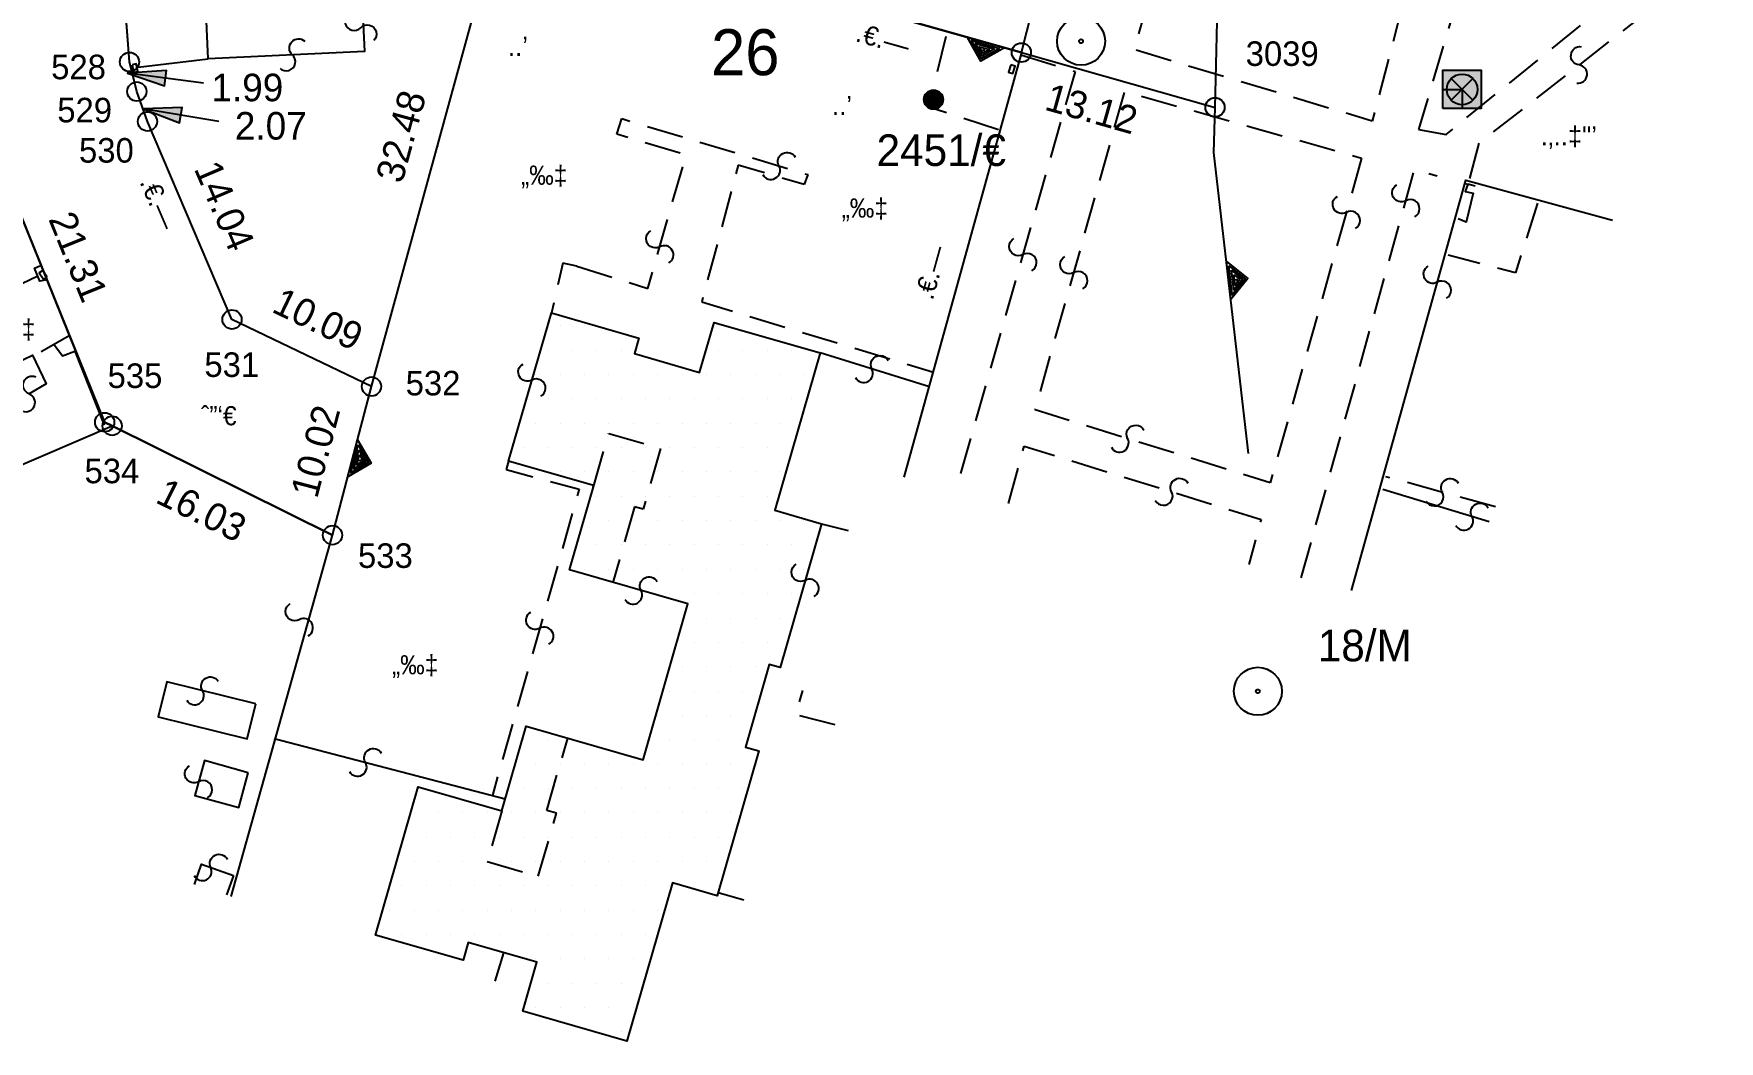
# Model space of a CAD drawing. Extents: x 160399 to 161261, y 619798 to 620526.
# Drawn here: x 160870.9 to 160980.8, y 619988 to 620053.7 of the extents above; entities that cross this region are included whole.
import ezdxf
from ezdxf.enums import TextEntityAlignment as Align

# ---------------------------------------------------------------- set-up
doc = ezdxf.new("R2010")
doc.units = 0
doc.header["$LTSCALE"] = 0.3749999999999999
doc.header["$MEASUREMENT"] = 0
doc.linetypes.add('HIDDEN', pattern=[9.524999999999999, 6.35, -3.175])
doc.layers.get('0').update_dxf_attribs({"linetype": 'CONTINUOUS'})
for name, color, linetype in [('FNCP002', 251, 'CONTINUOUS'), ('FNCS012', 3, 'CONTINUOUS'), ('PCLP001', 7, 'CONTINUOUS'), ('PCLP004', 7, 'CONTINUOUS'), ('PCLP007', 7, 'CONTINUOUS'), ('PCLS001', 2, 'CONTINUOUS'), ('PCLS002', 2, 'CONTINUOUS'), ('PCLS007', 4, 'CONTINUOUS'), ('PH-BLDH001', 3, 'CONTINUOUS'), ('PH-BLDP001', 3, 'CONTINUOUS'), ('PH-BLDP008', 3, 'CONTINUOUS'), ('PH-BLDP030', 3, 'HIDDEN'), ('PH-ELCS001', 3, 'CONTINUOUS'), ('PH-FNCP000', 3, 'CONTINUOUS'), ('PH-LGTS008', 3, 'CONTINUOUS'), ('PH-PHNS006', 3, 'CONTINUOUS'), ('PH-RODP021', 3, 'HIDDEN'), ('PH-RODP023', 3, 'HIDDEN'), ('PH-RODP026', 3, 'HIDDEN'), ('PH-RODT100', 3, 'HIDDEN'), ('SRVS002', 6, 'CONTINUOUS'), ('SRVS007', 2, 'CONTINUOUS'), ('UD_PCLS008', 11, 'CONTINUOUS')]:
    doc.layers.add(name, color=color, linetype=linetype)
doc.styles.add('HEBTXT', font='hebtxt')

# ---------------------------------------------------------------- blocks, each defined once
blk = doc.blocks.new('*X32')
at = {"color": 0}
for p, q in [((160906.61875, 620034.6375), (160906.61875, 620034.6375)), ((160908.20625, 620034.6375), (160908.20625, 620034.6375)), ((160905.825, 620033.0499999999), (160905.825, 620033.0499999999)), ((160907.4125, 620033.0499999999), (160907.4125, 620033.0499999999)), ((160909, 620033.0499999999), (160909, 620033.0499999999)), ((160910.5875, 620033.0499999999), (160910.5875, 620033.0499999999)), ((160916.9375, 620033.0499999999), (160916.9375, 620033.0499999999)), ((160918.525, 620033.0499999999), (160918.525, 620033.0499999999)), ((160920.1125, 620033.0499999999), (160920.1125, 620033.0499999999)), ((160921.7, 620033.0499999999), (160921.7, 620033.0499999999)), ((160905.03125, 620031.4625), (160905.03125, 620031.4625)), ((160906.61875, 620031.4625), (160906.61875, 620031.4625)), ((160908.20625, 620031.4625), (160908.20625, 620031.4625)), ((160909.79375, 620031.4625), (160909.79375, 620031.4625)), ((160911.38125, 620031.4625), (160911.38125, 620031.4625)), ((160912.96875, 620031.4625), (160912.96875, 620031.4625)), ((160914.55625, 620031.4625), (160914.55625, 620031.4625)), ((160916.14375, 620031.4625), (160916.14375, 620031.4625)), ((160917.73125, 620031.4625), (160917.73125, 620031.4625)), ((160919.31875, 620031.4625), (160919.31875, 620031.4625)), ((160920.90625, 620031.4625), (160920.90625, 620031.4625)), ((160922.49375, 620031.4625), (160922.49375, 620031.4625)), ((160905.825, 620029.875), (160905.825, 620029.875)), ((160907.4125, 620029.875), (160907.4125, 620029.875)), ((160909, 620029.875), (160909, 620029.875)), ((160910.5875, 620029.875), (160910.5875, 620029.875)), ((160912.175, 620029.875), (160912.175, 620029.875)), ((160913.7625, 620029.875), (160913.7625, 620029.875)), ((160915.35, 620029.875), (160915.35, 620029.875)), ((160916.9375, 620029.875), (160916.9375, 620029.875)), ((160918.525, 620029.875), (160918.525, 620029.875)), ((160920.1125, 620029.875), (160920.1125, 620029.875)), ((160921.7, 620029.875), (160921.7, 620029.875)), ((160905.03125, 620028.2875), (160905.03125, 620028.2875)), ((160906.61875, 620028.2875), (160906.61875, 620028.2875)), ((160908.20625, 620028.2875), (160908.20625, 620028.2875)), ((160909.79375, 620028.2875), (160909.79375, 620028.2875)), ((160911.38125, 620028.2875), (160911.38125, 620028.2875)), ((160912.96875, 620028.2875), (160912.96875, 620028.2875)), ((160914.55625, 620028.2875), (160914.55625, 620028.2875)), ((160916.14375, 620028.2875), (160916.14375, 620028.2875)), ((160917.73125, 620028.2875), (160917.73125, 620028.2875)), ((160919.3187499999, 620028.2875), (160919.3187499999, 620028.2875)), ((160920.9062499999, 620028.2875), (160920.9062499999, 620028.2875)), ((160904.2375, 620026.7), (160904.2375, 620026.7)), ((160905.825, 620026.7), (160905.825, 620026.7)), ((160907.4125, 620026.7), (160907.4125, 620026.7)), ((160909, 620026.7), (160909, 620026.7)), ((160910.5875, 620026.7), (160910.5875, 620026.7)), ((160912.175, 620026.7), (160912.175, 620026.7)), ((160913.7625, 620026.7), (160913.7625, 620026.7)), ((160915.3499999999, 620026.7), (160915.3499999999, 620026.7)), ((160916.9374999999, 620026.7), (160916.9374999999, 620026.7)), ((160918.5249999999, 620026.7), (160918.5249999999, 620026.7)), ((160920.1124999999, 620026.7), (160920.1124999999, 620026.7)), ((160921.6999999999, 620026.7), (160921.6999999999, 620026.7)), ((160906.61875, 620025.1124999999), (160906.61875, 620025.1124999999)), ((160908.20625, 620025.1124999999), (160908.20625, 620025.1124999999)), ((160909.79375, 620025.1124999999), (160909.79375, 620025.1124999999)), ((160911.3812499999, 620025.1124999999), (160911.3812499999, 620025.1124999999)), ((160912.9687499999, 620025.1124999999), (160912.9687499999, 620025.1124999999)), ((160914.5562499999, 620025.1124999999), (160914.5562499999, 620025.1124999999)), ((160916.1437499999, 620025.1124999999), (160916.1437499999, 620025.1124999999)), ((160917.7312499999, 620025.1124999999), (160917.7312499999, 620025.1124999999)), ((160919.3187499999, 620025.1124999999), (160919.3187499999, 620025.1124999999)), ((160920.9062499999, 620025.1124999999), (160920.9062499999, 620025.1124999999)), ((160909, 620023.525), (160909, 620023.525)), ((160910.5875, 620023.525), (160910.5875, 620023.525)), ((160912.175, 620023.525), (160912.175, 620023.525)), ((160913.7625, 620023.525), (160913.7625, 620023.525)), ((160915.35, 620023.525), (160915.35, 620023.525)), ((160916.9375, 620023.525), (160916.9375, 620023.525)), ((160918.525, 620023.525), (160918.525, 620023.525)), ((160920.1125, 620023.525), (160920.1125, 620023.525)), ((160908.20625, 620021.9375), (160908.20625, 620021.9375)), ((160909.79375, 620021.9375), (160909.79375, 620021.9375)), ((160911.38125, 620021.9375), (160911.38125, 620021.9375)), ((160912.96875, 620021.9375), (160912.96875, 620021.9375)), ((160914.55625, 620021.9375), (160914.55625, 620021.9375)), ((160916.14375, 620021.9375), (160916.14375, 620021.9375)), ((160917.73125, 620021.9375), (160917.73125, 620021.9375)), ((160919.31875, 620021.9375), (160919.31875, 620021.9375)), ((160920.90625, 620021.9375), (160920.90625, 620021.9375)), ((160922.49375, 620021.9375), (160922.49375, 620021.9375)), ((160909, 620020.35), (160909, 620020.35)), ((160910.5875, 620020.35), (160910.5875, 620020.35)), ((160912.175, 620020.35), (160912.175, 620020.35)), ((160913.7625, 620020.35), (160913.7625, 620020.35)), ((160915.35, 620020.35), (160915.35, 620020.35)), ((160916.9375, 620020.35), (160916.9375, 620020.35)), ((160918.525, 620020.35), (160918.525, 620020.35)), ((160920.1125, 620020.35), (160920.1125, 620020.35)), ((160921.7, 620020.35), (160921.7, 620020.35)), ((160908.20625, 620018.7625), (160908.20625, 620018.7625)), ((160909.79375, 620018.7625), (160909.79375, 620018.7625)), ((160911.38125, 620018.7625), (160911.38125, 620018.7625)), ((160912.96875, 620018.7625), (160912.96875, 620018.7625)), ((160914.55625, 620018.7625), (160914.55625, 620018.7625)), ((160916.14375, 620018.7625), (160916.14375, 620018.7625)), ((160917.73125, 620018.7625), (160917.73125, 620018.7625)), ((160919.3187499999, 620018.7625), (160919.3187499999, 620018.7625)), ((160920.9062499999, 620018.7625), (160920.9062499999, 620018.7625)), ((160922.4937499999, 620018.7625), (160922.4937499999, 620018.7625)), ((160913.7625, 620017.1749999999), (160913.7625, 620017.1749999999)), ((160915.35, 620017.1749999999), (160915.35, 620017.1749999999)), ((160916.9375, 620017.1749999999), (160916.9375, 620017.1749999999)), ((160918.525, 620017.1749999999), (160918.525, 620017.1749999999)), ((160920.1125, 620017.1749999999), (160920.1125, 620017.1749999999)), ((160921.7, 620017.1749999999), (160921.7, 620017.1749999999)), ((160916.14375, 620015.5875), (160916.14375, 620015.5875)), ((160917.73125, 620015.5875), (160917.73125, 620015.5875)), ((160919.31875, 620015.5875), (160919.31875, 620015.5875)), ((160920.90625, 620015.5875), (160920.90625, 620015.5875)), ((160915.35, 620014), (160915.35, 620014)), ((160916.9375, 620014), (160916.9375, 620014)), ((160918.525, 620014), (160918.525, 620014)), ((160920.1125, 620014), (160920.1125, 620014)), ((160914.55625, 620012.4125), (160914.55625, 620012.4125)), ((160916.14375, 620012.4125), (160916.14375, 620012.4125)), ((160917.73125, 620012.4125), (160917.73125, 620012.4125)), ((160919.31875, 620012.4125), (160919.31875, 620012.4125)), ((160920.90625, 620012.4125), (160920.90625, 620012.4125)), ((160913.7625, 620010.825), (160913.7625, 620010.825)), ((160915.35, 620010.825), (160915.35, 620010.825)), ((160916.9375, 620010.825), (160916.9375, 620010.825)), ((160918.525, 620010.825), (160918.525, 620010.825)), ((160912.96875, 620009.2374999999), (160912.96875, 620009.2374999999)), ((160914.55625, 620009.2374999999), (160914.55625, 620009.2374999999)), ((160916.14375, 620009.2374999999), (160916.14375, 620009.2374999999)), ((160917.73125, 620009.2374999999), (160917.73125, 620009.2374999999)), ((160904.2375, 620007.65), (160904.2375, 620007.65)), ((160905.825, 620007.65), (160905.825, 620007.65)), ((160907.4125, 620007.65), (160907.4125, 620007.65)), ((160913.7625, 620007.65), (160913.7625, 620007.65)), ((160915.35, 620007.65), (160915.35, 620007.65)), ((160916.9375, 620007.65), (160916.9375, 620007.65)), ((160918.525, 620007.65), (160918.525, 620007.65)), ((160905.03125, 620006.0625), (160905.03125, 620006.0625)), ((160906.61875, 620006.0625), (160906.61875, 620006.0625)), ((160908.20625, 620006.0625), (160908.20625, 620006.0625)), ((160909.79375, 620006.0625), (160909.79375, 620006.0625)), ((160911.38125, 620006.0625), (160911.38125, 620006.0625)), ((160912.96875, 620006.0625), (160912.96875, 620006.0625)), ((160914.55625, 620006.0625), (160914.55625, 620006.0625)), ((160916.14375, 620006.0625), (160916.14375, 620006.0625)), ((160917.73125, 620006.0625), (160917.73125, 620006.0625)), ((160904.2375, 620004.475), (160904.2375, 620004.475)), ((160905.825, 620004.475), (160905.825, 620004.475)), ((160907.4125, 620004.475), (160907.4125, 620004.475)), ((160909, 620004.475), (160909, 620004.475)), ((160910.5875, 620004.475), (160910.5875, 620004.475)), ((160912.175, 620004.475), (160912.175, 620004.475)), ((160913.7625, 620004.475), (160913.7625, 620004.475)), ((160915.3499999999, 620004.475), (160915.3499999999, 620004.475)), ((160916.9374999999, 620004.475), (160916.9374999999, 620004.475)), ((160918.5249999999, 620004.475), (160918.5249999999, 620004.475)), ((160897.09375, 620002.8875), (160897.09375, 620002.8875)), ((160898.68125, 620002.8875), (160898.68125, 620002.8875)), ((160900.26875, 620002.8875), (160900.26875, 620002.8875)), ((160901.85625, 620002.8875), (160901.85625, 620002.8875)), ((160903.4437499999, 620002.8875), (160903.4437499999, 620002.8875)), ((160905.0312499999, 620002.8875), (160905.0312499999, 620002.8875)), ((160906.6187499999, 620002.8875), (160906.6187499999, 620002.8875)), ((160908.2062499999, 620002.8875), (160908.2062499999, 620002.8875)), ((160909.7937499999, 620002.8875), (160909.7937499999, 620002.8875)), ((160911.3812499999, 620002.8875), (160911.3812499999, 620002.8875)), ((160912.9687499999, 620002.8875), (160912.9687499999, 620002.8875)), ((160914.5562499999, 620002.8875), (160914.5562499999, 620002.8875)), ((160916.1437499999, 620002.8875), (160916.1437499999, 620002.8875)), ((160917.7312499999, 620002.8875), (160917.7312499999, 620002.8875)), ((160897.8875, 620001.2999999999), (160897.8875, 620001.2999999999)), ((160899.475, 620001.2999999999), (160899.475, 620001.2999999999)), ((160901.0625, 620001.2999999999), (160901.0625, 620001.2999999999)), ((160902.65, 620001.2999999999), (160902.65, 620001.2999999999)), ((160904.2375, 620001.2999999999), (160904.2375, 620001.2999999999)), ((160905.825, 620001.2999999999), (160905.825, 620001.2999999999)), ((160907.4124999999, 620001.2999999999), (160907.4124999999, 620001.2999999999)), ((160908.9999999999, 620001.2999999999), (160908.9999999999, 620001.2999999999)), ((160910.5874999999, 620001.2999999999), (160910.5874999999, 620001.2999999999)), ((160912.1749999999, 620001.2999999999), (160912.1749999999, 620001.2999999999)), ((160913.7624999999, 620001.2999999999), (160913.7624999999, 620001.2999999999)), ((160915.3499999999, 620001.2999999999), (160915.3499999999, 620001.2999999999)), ((160916.9374999999, 620001.2999999999), (160916.9374999999, 620001.2999999999)), ((160897.09375, 619999.7125), (160897.09375, 619999.7125)), ((160898.68125, 619999.7125), (160898.68125, 619999.7125)), ((160900.26875, 619999.7125), (160900.26875, 619999.7125)), ((160901.85625, 619999.7125), (160901.85625, 619999.7125)), ((160903.44375, 619999.7125), (160903.44375, 619999.7125)), ((160905.03125, 619999.7125), (160905.03125, 619999.7125)), ((160906.61875, 619999.7125), (160906.61875, 619999.7125)), ((160908.20625, 619999.7125), (160908.20625, 619999.7125)), ((160909.79375, 619999.7125), (160909.79375, 619999.7125)), ((160911.38125, 619999.7125), (160911.38125, 619999.7125)), ((160912.96875, 619999.7125), (160912.96875, 619999.7125)), ((160914.55625, 619999.7125), (160914.55625, 619999.7125)), ((160916.14375, 619999.7125), (160916.14375, 619999.7125)), ((160896.3, 619998.125), (160896.3, 619998.125)), ((160897.8875, 619998.125), (160897.8875, 619998.125)), ((160899.475, 619998.125), (160899.475, 619998.125)), ((160901.0625, 619998.125), (160901.0625, 619998.125)), ((160902.65, 619998.125), (160902.65, 619998.125)), ((160904.2375, 619998.125), (160904.2375, 619998.125)), ((160905.825, 619998.125), (160905.825, 619998.125)), ((160907.4125, 619998.125), (160907.4125, 619998.125)), ((160909, 619998.125), (160909, 619998.125)), ((160910.5875, 619998.125), (160910.5875, 619998.125)), ((160912.175, 619998.125), (160912.175, 619998.125)), ((160913.7625, 619998.125), (160913.7625, 619998.125)), ((160915.35, 619998.125), (160915.35, 619998.125)), ((160916.9375, 619998.125), (160916.9375, 619998.125)), ((160895.50625, 619996.5375), (160895.50625, 619996.5375)), ((160897.09375, 619996.5375), (160897.09375, 619996.5375)), ((160898.68125, 619996.5375), (160898.68125, 619996.5375)), ((160900.26875, 619996.5375), (160900.26875, 619996.5375)), ((160901.85625, 619996.5375), (160901.85625, 619996.5375)), ((160903.44375, 619996.5375), (160903.44375, 619996.5375)), ((160905.03125, 619996.5375), (160905.03125, 619996.5375)), ((160906.61875, 619996.5375), (160906.61875, 619996.5375)), ((160908.20625, 619996.5375), (160908.20625, 619996.5375)), ((160909.79375, 619996.5375), (160909.79375, 619996.5375)), ((160911.3812499999, 619996.5375), (160911.3812499999, 619996.5375)), ((160912.9687499999, 619996.5375), (160912.9687499999, 619996.5375)), ((160894.7125, 619994.95), (160894.7125, 619994.95)), ((160896.3, 619994.95), (160896.3, 619994.95)), ((160897.8875, 619994.95), (160897.8875, 619994.95)), ((160899.475, 619994.95), (160899.475, 619994.95)), ((160901.0625, 619994.95), (160901.0625, 619994.95)), ((160902.65, 619994.95), (160902.65, 619994.95)), ((160904.2375, 619994.95), (160904.2375, 619994.95)), ((160905.825, 619994.95), (160905.825, 619994.95)), ((160907.4124999999, 619994.95), (160907.4124999999, 619994.95)), ((160908.9999999999, 619994.95), (160908.9999999999, 619994.95)), ((160910.5874999999, 619994.95), (160910.5874999999, 619994.95)), ((160912.1749999999, 619994.95), (160912.1749999999, 619994.95)), ((160900.26875, 619993.3624999999), (160900.26875, 619993.3624999999)), ((160905.03125, 619993.3624999999), (160905.03125, 619993.3624999999)), ((160906.61875, 619993.3624999999), (160906.61875, 619993.3624999999)), ((160908.20625, 619993.3624999999), (160908.20625, 619993.3624999999)), ((160909.79375, 619993.3624999999), (160909.79375, 619993.3624999999)), ((160911.3812499999, 619993.3624999999), (160911.3812499999, 619993.3624999999)), ((160905.825, 619991.775), (160905.825, 619991.775)), ((160907.4125, 619991.775), (160907.4125, 619991.775)), ((160909, 619991.775), (160909, 619991.775)), ((160910.5875, 619991.775), (160910.5875, 619991.775)), ((160905.03125, 619990.1875), (160905.03125, 619990.1875)), ((160906.61875, 619990.1875), (160906.61875, 619990.1875)), ((160908.20625, 619990.1875), (160908.20625, 619990.1875)), ((160909.79375, 619990.1875), (160909.79375, 619990.1875)), ((160911.38125, 619990.1875), (160911.38125, 619990.1875)), ((160909, 619988.6), (160909, 619988.6)), ((160910.5875, 619988.6), (160910.5875, 619988.6))]:
    blk.add_line(p, q, dxfattribs=at)
blk = doc.blocks.new('ELCS001')
for p, q in [((0.5656850000086706, -0.5656850000377744), (-0.5656850000086706, 0.5656850000377744)), ((-0.5656850000086706, -0.5656850000377744), (0.5656850000086706, 0.5656850000377744))]:
    blk.add_line(p, q)
for points in [[(-1, -1), (-1, 1), (1, 1), (1, -1)], [(-1, -1), (-1, 0), (0, 0), (0, -1)]]:
    blk.add_lwpolyline(points, close=True)
blk.add_circle((0, 0), 0.8)
blk.add_solid([(-1, -1), (1, -1), (-1, 1), (1, 1)])
at = {"style": 'HEBTXT', "flags": 8}
blk.add_attdef('DESC', text='', height=1.5, dxfattribs=at).set_placement((-1.473001449834555, 2.18139922444243), align=Align.CENTER)
at = {"style": 'HEBTXT'}
blk.add_attdef('POLE_NUM', (1.279904694791185, 1.919782298966311), '', height=1.5, dxfattribs=at)
at = {"style": 'HEBTXT', "flags": 1}
blk.add_attdef('NOTE', (1.5, -3.645046143908985), '', height=1.5, dxfattribs=at)
blk = doc.blocks.new('PHNS006')
at = {"layer": 'PH-PHNS006', "flags": 128}
blk.add_lwpolyline([(-0.5, -0.3125), (0.5, -0.3125), (0.5, 0.25), (-0.5, 0.25), (-0.5, -0.3125)], dxfattribs=at)
blk = doc.blocks.new('*X11')
at = {"color": 0}
for p, q in [((-0.5, 0), (0.5, 0)), ((-0.4989909192560522, 0.03175), (0.4989909192560522, 0.03175)), ((-0.4959513585020209, 0.0635), (0.4959513585020208, 0.0635)), ((-0.4908435977987285, 0.09525), (0.4908435977987285, 0.09525)), ((-0.4836021091765419, 0.127), (0.4836021091765419, 0.127)), ((-0.4741291358902129, 0.15875), (0.4741291358902129, 0.15875)), ((-0.4622875187586185, 0.1905), (0.4622875187586185, 0.1905)), ((-0.4478894255282212, 0.22225), (0.4478894255282212, 0.22225)), ((-0.4306785344082057, 0.254), (0.4306785344082057, 0.254)), ((-0.4103010327795922, 0.28575), (0.4103010327795922, 0.28575)), ((-0.3862560679135021, 0.3175), (0.3862560679135021, 0.3175)), ((-0.3578050272145432, 0.34925), (0.3578050272145432, 0.34925)), ((-0.3237885112229895, 0.381), (0.3237885112229895, 0.381)), ((-0.2822010586443644, 0.41275), (0.2822010586443644, 0.41275)), ((-0.2289535979188796, 0.4445), (0.2289535979188796, 0.4445)), ((-0.1522692927021072, 0.47625), (0.1522692927021072, 0.47625)), ((-0.4989909192560522, -0.03175), (0.4989909192560522, -0.03175)), ((-0.4959513585020209, -0.0635), (0.4959513585020208, -0.0635)), ((-0.4908435977987285, -0.09525), (0.4908435977987285, -0.09525)), ((-0.4836021091765419, -0.127), (0.4836021091765419, -0.127)), ((-0.4741291358902129, -0.15875), (0.4741291358902129, -0.15875)), ((-0.4622875187586185, -0.1905), (0.4622875187586185, -0.1905)), ((-0.4478894255282212, -0.22225), (0.4478894255282212, -0.22225)), ((-0.4306785344082057, -0.254), (0.4306785344082057, -0.254)), ((-0.4103010327795922, -0.28575), (0.4103010327795922, -0.28575)), ((-0.3862560679135021, -0.3175), (0.3862560679135021, -0.3175)), ((-0.3578050272145432, -0.34925), (0.3578050272145432, -0.34925)), ((-0.3237885112229895, -0.381), (0.3237885112229895, -0.381)), ((-0.2822010586443644, -0.41275), (0.2822010586443644, -0.41275)), ((-0.2289535979188796, -0.4445), (0.2289535979188796, -0.4445)), ((-0.1522692927021072, -0.47625), (0.1522692927021072, -0.47625))]:
    blk.add_line(p, q, dxfattribs=at)
blk = doc.blocks.new('LGTS008')
blk.add_circle((0, 0), 0.5)
blk.add_blockref('*X11', (0, 0))
at = {"style": 'HEBTXT', "flags": 8}
blk.add_attdef('DESC', text='', height=1.5, dxfattribs=at).set_placement((-3.815126273058195, -0.6481117895361033), align=Align.CENTER)
at = {"style": 'HEBTXT', "flags": 9}
blk.add_attdef('ID', (0, -2.842750834517413), '', height=1.5, dxfattribs=at)
blk = doc.blocks.new('FNCS012')
blk.add_circle((0, 0), 0.001)
blk = doc.blocks.new('PCLS010')
blk.add_lwpolyline([(0.7499960592755787, -0.002431269442663295), (5.749996059275579, -0.002431269442663295), (3.249996059275579, 0.4975687305573367), (3.249996059275579, -0.5024312694426633), (5.749996059275579, -0.002431269442663295)])
blk.add_solid([(3.249996059275579, -0.5024312694426633), (3.249996059275579, 0.4975687305573367), (5.749996059275579, -0.002431269442663295)])
blk = doc.blocks.new('SRVS002')
for radius in [1.25, 0.1]:
    blk.add_circle((0, 0), radius)
blk = doc.blocks.new('PCLS002')
blk.add_lwpolyline([(-0.8485281374238571, -0.8485281374238571, 1), (0, 0, -1), (0.8485281374238571, 0.8485281374238571, -1)], format="xyb")
blk = doc.blocks.new('PCLS008')
at = {"style": 'HEBTXT', "flags": 1}
blk.add_attdef('CAPTION', text='', height=1.5, dxfattribs=at).set_placement((-0.1651017121039331, -14.19119258294813), align=Align.CENTER)
blk = doc.blocks.new('SRVS007')
blk.add_circle((0, 0), 0.5)
at = {"style": 'HEBTXT'}
blk.add_attdef('NAME', text='', height=1.8, dxfattribs=at).set_placement((-0.01061771158461622, -2.996116567604858), align=Align.CENTER)
for tag, flags, p in [('KIND', 1, (1.110223024625157e-16, -6.042079831357224, -0.001)), ('HEIGHT', 1, (1.040834085586084e-16, -7.999999999999998, -0.001)), ('SOURCE-CODE', 9, (1.110223024625157e-16, -9.957920168642774, -0.001)), ('MARK-CODE', 9, (1.110223024625157e-16, -11.91584033728554, -0.0009999999999999998))]:
    blk.add_attdef(tag, text='', height=1.8, dxfattribs=dict(at, flags=flags)).set_placement(p, align=Align.CENTER)
blk = doc.blocks.new('PCLS007')
blk.add_circle((0, 0), 0.003125)
blk = doc.blocks.new('SU93_41L')
for points in [[(-1, 0), (0, 1), (1, 0)], [(-0.7585786437626905, 0.09999999999999998), (-7.317459302679231e-17, 0.8585786437626906), (0.7585786437626905, 0.09999999999999999)], [(-0.5171572875253809, 0.2), (-1.00281491009582e-16, 0.7171572875253809), (0.5171572875253808, 0.2)], [(-0.2757359312880714, 0.3), (-1.006676197321423e-16, 0.5757359312880714), (0.2757359312880712, 0.3)], [(-0.03431457505076198, 0.4), (-1.236166001407265e-16, 0.4343145750507619), (0.03431457505076168, 0.4000000000000001)]]:
    blk.add_lwpolyline(points, close=True)
blk = doc.blocks.new('SU93_41R')
for points in [[(1, 0), (0, -1), (-1, 0)], [(0.7585786437626905, -0.09999999999999998), (7.317459302679231e-17, -0.8585786437626906), (-0.7585786437626905, -0.09999999999999999)], [(0.5171572875253809, -0.2), (1.00281491009582e-16, -0.7171572875253809), (-0.5171572875253808, -0.2)], [(0.2757359312880714, -0.3), (1.006676197321423e-16, -0.5757359312880714), (-0.2757359312880712, -0.3)], [(0.03431457505076198, -0.4), (1.236166001407265e-16, -0.4343145750507619), (-0.03431457505076168, -0.4000000000000001)]]:
    blk.add_lwpolyline(points, close=True)

msp = doc.modelspace()

# ---------------------------------------------------------------- linework, layer by layer
at = {"layer": 'FNCP002', "flags": 128}
for points in [[(160935.3, 620052.47), (160901.54, 620062.02), (160898.17, 620122.19), (160882.82, 620132.82, 0.2338750745737707)], [(160890.41, 620021.01), (160876.05, 620028.14), (160875.56, 620028.37), (160867.56, 620048.12), (160866.15, 620066.04, 0.2556910414906809)], [(160852.91, 620018.46, 0.309219269757585), (160853.24, 620018.34), (160876.05, 620028.14)]]:
    msp.add_lwpolyline(points, format="xyb", dxfattribs=at)
for points in [[(160892.95, 620030.7), (160883.86, 620035.07), (160878.35, 620047.98), (160877.66, 620049.93), (160877.18, 620051.86), (160875.5, 620073.53)], [(160935.3, 620052.47), (160927.6479670803, 620024.7925180426)], [(160956.817963512, 620017.4075304525), (160964.26, 620044.16), (160973.809460794, 620041.5553011057)], [(160883.8143180232, 619997.4610333405), (160890.41, 620021.01)]]:
    msp.add_lwpolyline(points, dxfattribs=at)
at = {"layer": 'PCLP001', "flags": 128}
msp.add_lwpolyline([(160853.2399999999, 620018.34), (160876.05, 620028.14), (160890.41, 620021.01), (160892.95, 620030.7), (160901.54, 620062.02), (160911.7537415637, 620059.1307454995), (160935.3, 620052.47), (160947.9197106821, 620048.9001470079), (160948.7259379997, 620083.4959380004), (160972.5931249997, 620083.9021880002), (160972.9056249997, 620102.56625), (160971.1009379998, 620102.425625), (160970.8118749998, 620105.699062), (160966.8899999998, 620105.6756250001), (160966.8118749998, 620106.6209380002), (160960.1321879998, 620106.6521880002), (160960.0384379998, 620105.9100000001), (160948.1009379998, 620106.1053120001), (160945.5857507119, 620137.9512784776), (160945.2155615917, 620142.6384166358), (160942.6379617962, 620160.5321233892), (160941.9414394177, 620165.3673841658), (160937.5425281613, 620195.9046414202)], dxfattribs=at)
at = {"layer": 'PCLP004'}
for p, q in [((160877.18, 620051.86), (160875.5, 620073.53)), ((160935.3, 620052.47), (160936.01, 620055.22)), ((160877.66, 620049.93), (160877.18, 620051.86)), ((160878.35, 620047.98), (160877.66, 620049.93)), ((160867.56, 620048.12), (160875.56, 620028.37)), ((160883.86, 620035.07), (160878.35, 620047.98)), ((160892.95, 620030.7), (160883.86, 620035.07)), ((160875.56, 620028.37), (160876.05, 620028.14))]:
    msp.add_line(p, q, dxfattribs=at)
at = {"layer": 'PCLP007'}
msp.add_lwpolyline([(160950.1087499995, 620026.3318750001), (160947.8509379996, 620045.9490620001), (160947.9197106819, 620048.900147008)], dxfattribs=at)
at = {"layer": 'PH-BLDP001'}
msp.add_polyline3d([(160892.34, 620055.691, 42.27), (160892.489, 620052.55, 42.216), (160892.489, 620052.55, 42.216), (160882.309, 620052.069, 42.216), (160882.17, 620055, 42.216)], dxfattribs=at)
msp.add_polyline3d([(160901.889, 620025.841, 63.707), (160904.67, 620035.505, 63.68), (160910.377, 620033.8620000001, 63.799), (160910.085, 620032.8450000001, 63.707), (160914.333, 620031.622, 63.693), (160915.27, 620034.8770000001, 63.581), (160922.187, 620032.886, 63.667), (160919.235, 620022.631, 63.66), (160922.271, 620021.757, 64.097), (160919.571, 620012.376, 63.952), (160918.864, 620012.5800000001, 63.607), (160917.313, 620007.1900000001, 63.55399999999999), (160918.191, 620006.9380000001, 63.885), (160915.476, 619997.5020000001, 64.044), (160912.572, 619998.337, 63.971), (160909.6, 619988.011, 63.56100000000001), (160902.807, 619989.966, 63.621), (160903.728, 619993.1640000001, 63.713), (160899.255, 619994.451, 63.68), (160898.923, 619993.2960000001, 63.667), (160893.221, 619994.937, 63.66), (160896.003, 620004.605, 63.74), (160901.445, 620003.0390000001, 66.109), (160903.033, 620008.557, 65.87100000000001), (160910.645, 620006.366, 63.674), (160913.568, 620016.522, 63.548), (160905.849, 620018.743, 65.86399999999999), (160907.409, 620024.1660000001, 63.647), (160907.403, 620024.1680000001, 63.654), (160907.425, 620024.247, 63.654), (160907.425, 620024.247, 63.654), (160901.889, 620025.841, 63.707)], close=True, dxfattribs=at)
at = {"layer": 'PH-BLDP008'}
for points in [[(160885.41, 620010.0040000001, 35.569), (160879.612, 620011.437, 35.569), (160879.052, 620009.169, 35.569), (160884.85, 620007.736, 35.569), (160884.85, 620007.736, 35.569), (160885.41, 620010.0040000001, 35.569)], [(160884.925, 620005.5190000001, 35.549), (160882.062, 620006.3130000001, 35.582), (160881.432, 620004.0430000001, 35.582), (160884.296, 620003.2490000001, 35.582), (160884.296, 620003.2490000001, 35.582), (160884.925, 620005.5190000001, 35.549)]]:
    msp.add_polyline3d(points, close=True, dxfattribs=at)
for points in [[(160881.4156011796, 619998.2338074102, 37.256), (160881.88, 619999.554, 37.256), (160881.88, 619999.554, 37.256), (160883.954, 619998.824, 37.309), (160883.954, 619998.824, 37.309)], [(160883.954, 619998.824, 37.309), (160883.5091392349, 619997.559350178, 37.29704380296678)]]:
    msp.add_polyline3d(points, dxfattribs=at)
at = {"layer": 'PH-BLDP030'}
for points in [[(160907.409, 620024.1660000001, 65.99), (160908.408, 620027.637, 66.01), (160911.789, 620026.6640000001, 65.95100000000001), (160910.649, 620022.701, 66.056), (160910.092, 620022.861, 66.043), (160908.673, 620017.93, 66.123)], [(160901.445, 620003.0390000001, 65.931), (160900.492, 619999.729, 65.87100000000001), (160903.817, 619998.772, 65.931), (160905.002, 620002.888, 65.99), (160904.379, 620003.067, 65.898), (160905.735, 620007.7790000001, 65.95100000000001)]]:
    msp.add_polyline3d(points, dxfattribs=at)
at = {"layer": 'PH-FNCP000'}
for points in [[(160877.75, 620051.513, 35.36199999999999), (160882.309, 620052.069, 35.36199999999999)], [(160964.8605547928, 620043.7654803143, 34.77406914370719), (160964.397, 620043.893, 34.773), (160964.221, 620043.405, 35.501), (160964.744, 620043.295, 35.514), (160964.279, 620041.4180000001, 35.514), (160963.764, 620041.6410000001, 35.514)], [(160871.811, 620037.658, 35.743), (160871.349, 620037.564, 35.743), (160870.987, 620038.407, 35.743), (160871.348, 620038.561, 35.743)], [(160871.206, 620037.898, 35.341), (160866.567, 620035.6710000001, 35.462)], [(160871.433, 620032.9920000001, 34.766), (160873.287, 620034.045, 35.562)], [(160872.255, 620033.459, 35.562), (160872.819, 620032.706, 35.562), (160873.609, 620032.9940000001, 36.091), (160875.541, 620028.1830000001, 36.205)], [(160929.306, 620030.682, 36.133), (160922.187, 620032.886, 36.133)], [(160869.774, 620032.214, 36.205), (160870.851, 620032.7440000001, 36.205), (160871.75, 620030.87, 36.205), (160870.639, 620030.2200000001, 36.205)], [(160965.79, 620021.8740000001, 35.087), (160958.851, 620023.9770000001, 35.087)], [(160922.271, 620021.757, 36.213), (160924.0051845339, 620021.3090601758, 36.30201630053759)], [(160886.599, 620007.748, 36.185), (160901.672, 620003.827, 35.87)], [(160917.2057348138, 619997.2026940662, 36.497), (160915.533, 619997.699, 36.497)], [(160901.0006195015, 619991.9242697277, 36.259), (160901.569, 619993.785, 36.259)]]:
    msp.add_polyline3d(points, dxfattribs=at)
at = {"layer": 'PH-RODP021', "flags": 128}
for points in [[(160933.809, 620047.432), (160929.278, 620048.9210000001), (160930.445, 620053.697)], [(160906.339, 620038.557), (160910.954, 620037.091), (160913.452, 620045.7890000001), (160908.935, 620047.1490000001), (160909.254, 620048.1660000001), (160921.379, 620044.522), (160921.136, 620043.868), (160916.843, 620045.1340000001), (160914.475, 620036.2220000001), (160929.563, 620031.638)], [(160968.929, 620042.647), (160967.488, 620038.12), (160963.106, 620039.2540000001)], [(160906.339, 620038.557), (160905.427, 620038.738), (160904.67, 620035.505)], [(160901.889, 620025.841), (160901.73, 620025.28), (160906.484, 620024.006), (160900.828, 620004.0460000001)], [(160966.1979731442, 620022.8519826393), (160959.046, 620024.821)]]:
    msp.add_lwpolyline(points, dxfattribs=at)
at = {"layer": 'PH-RODP023', "flags": 128}
msp.add_lwpolyline([(160923.175, 620008.6490000001), (160920.571, 620009.305), (160921.0651729741, 620010.8857174137)], dxfattribs=at)
at = {"layer": 'PH-RODP026', "flags": 128}
for points in [[(160969.802, 620076.898), (160969.064, 620074.096), (160961.182, 620047.4600000001)], [(160961.182, 620047.4600000001), (160962.973, 620047.128), (160980.7779034918, 620061.5645587099)], [(160979.1883611699, 620057.5621881715), (160965.1, 620046.5560000001), (160964.397, 620043.893)], [(160935.257, 620052.3250000001), (160938.796, 620051.238), (160931.0329524683, 620023.9355390182)], [(160953.5416813322, 620018.2369890127), (160960.916, 620044.834), (160962.3868264392, 620044.4363994028)], [(160964.2005020912, 620043.9461182224), (160964.397, 620043.893)], [(160934.4579681563, 620023.0684254959), (160935.479, 620026.817), (160950.92, 620022.0290000001), (160950.1229923976, 620019.1025007865)]]:
    msp.add_lwpolyline(points, dxfattribs=at)
for points in [[(160963.724, 620069.3130000001), (160958.167, 620048), (160942.667, 620052.6510000001), (160948.477, 620073.2880000001), (160963.724, 620069.3130000001)], [(160957.473, 620045.596), (160951.52, 620024.426), (160936.2, 620029.17), (160942.04, 620049.936), (160957.473, 620045.596)]]:
    msp.add_lwpolyline(points, close=True, dxfattribs=at)

# ---------------------------------------------------------------- block references
at = {"layer": 'FNCS012'}
ref = msp.add_blockref('FNCS012', (160927.6213103282, 620054.6421411838), dxfattribs=dict(at, xscale=1.25, yscale=1.25, zscale=1.25, rotation=344.2048980627679))
ref.add_attrib('FENCE_TYPE', '.€.—', dxfattribs={"layer": '0', "height": 1.25, "rotation": 344.2048980627679, "style": 'HEBTXT', "flags": 8}).set_placement((160926.1233553451, 620052.7437397231), align=Align.CENTER)
ref = msp.add_blockref('FNCS012', (160880.408713076, 620043.1564091087), dxfattribs=dict(at, xscale=1.25, yscale=1.25, zscale=1.25, rotation=293.1128344997089))
ref.add_attrib('FENCE_TYPE', '.€.—', dxfattribs={"layer": '0', "height": 1.25, "rotation": 293.1128344997089, "style": 'HEBTXT', "flags": 8}).set_placement((160878.5189577608, 620042.4140032842), align=Align.CENTER)
ref = msp.add_blockref('FNCS012', (160931.200738531, 620037.642929006), dxfattribs=dict(at, xscale=1.25, yscale=1.25, zscale=1.25, rotation=74.54539916442562))
ref.add_attrib('FENCE_TYPE', '.€.—', dxfattribs={"layer": '0', "height": 1.25, "rotation": 74.54539916442562, "style": 'HEBTXT', "flags": 8}).set_placement((160929.9959361547, 620037.9760224377), align=Align.CENTER)
at = {"layer": 'PCLS001', "xscale": 1.25, "yscale": 1.25, "zscale": 1.25}
for name, p, rotation in [('SU93_41R', (160932.9920979884, 620053.1228573521), 344.204898063006), ('SU93_41L', (160948.8110864913, 620037.6067321206), 276.5654872886484), ('SU93_41R', (160891.7235084277, 620026.0209829386), 75.31175038288148)]:
    msp.add_blockref(name, p, dxfattribs=dict(at, rotation=rotation))
at = {"layer": 'PCLS002'}
for p, rotation in [((160892.2501143597, 620054.0926968156, 35.576), 270.381602783363), ((160887.7969940474, 620052.3283050233, 42.21600000000001), 2.70518551450831), ((160971.6373182369, 620051.6631202523, 33.628), 37.99786369088298), ((160919.5030198418, 620045.0857997276, 34.86199999999999), 343.2725807844029), ((160960.3551847227, 620042.8113032922, 35.455), 74.5033712377279), ((160956.4760958777, 620042.0508193736, 33.906), 74.2940270290672), ((160911.7347283819, 620039.8094849741, 34.86199999999999), 73.97633360147216), ((160935.4012152284, 620039.2986194423, 33.495), 74.12768917512128), ((160938.7183418166, 620038.124775028, 33.906), 74.29248080466562), ((160962.407321428, 620037.5000317027), 74.4544278209285), ((160925.5601295605, 620031.8416991781, 36.133), 342.7977865337864), ((160903.4068870316, 620031.11567108, 63.69226323270296), 73.9458197283776), ((160870.639, 620030.2200000001, 36.245), 24.03362303592076), ((160942.2243508677, 620027.3044960499, 33.906), 342.7943081021405), ((160945.0898974792, 620023.8368188505, 34.548), 342.7721968765784), ((160962.7234784019, 620023.8085494956, 34.327), 344.6071803055186), ((160964.6624967605, 620022.2157119632, 35.087), 343.1395387244594), ((160910.5170892184, 620017.3998433535, 64.46339180855678), 343.9478023420862), ((160921.2076178573, 620018.0623378222, 64.03989244048742), 73.94334560150692), ((160888.2471013663, 620015.4993366818, 35), 74.17903459152801), ((160903.9150683536, 620014.9402511205, 35), 74.17903459152801), ((160881.94190894, 620010.8611532405, 35.569), 346.1173204875086), ((160892.5565355255, 620006.1982423675, 36.06049766532591), 345.4185917708587), ((160881.679981253, 620004.9365197527, 35.582), 74.4889078122846), ((160882.4730498698, 619999.3452601712, 37.27115508346034), 340.6091113459873)]:
    msp.add_blockref('PCLS002', p, dxfattribs=dict(at, rotation=rotation))
at = {"layer": 'PCLS007'}
for p, rotation in [((160882.7431827469, 620050.3829826895), 172.6362109792448), ((160883.7366383269, 620047.8471972628), 170.391043874875)]:
    msp.add_blockref('PCLS010', p, dxfattribs=dict(at, rotation=rotation))
ref = msp.add_blockref('PCLS007', (160877.41995, 620050.8949500001), dxfattribs=dict(at, xscale=1.25, yscale=1.25, zscale=1.25))
ref.add_attrib('FRONT-LEN', '1.99', dxfattribs={"layer": '0', "height": 1.8, "rotation": 359.9999999989657, "style": 'HEBTXT'}).set_placement((160884.8618633787, 620049.2965144087), align=Align.CENTER)
ref = msp.add_blockref('PCLS007', (160941.6098, 620050.685), dxfattribs=dict(at, xscale=1.25, yscale=1.25, zscale=1.25, rotation=344.2052270423723))
ref.add_attrib('FRONT-LEN', '13.12', dxfattribs={"layer": '0', "height": 1.8, "rotation": 344.2052270482982, "style": 'HEBTXT'}).set_placement((160939.6324009546, 620047.9429098216), align=Align.CENTER)
ref = msp.add_blockref('PCLS007', (160897.245, 620046.35995), dxfattribs=dict(at, xscale=1.25, yscale=1.25, zscale=1.25, rotation=74.6629199597612))
ref.add_attrib('FRONT-LEN', '32.48', dxfattribs={"layer": '0', "height": 1.8, "rotation": 74.66291996201569, "style": 'HEBTXT'}).set_placement((160895.738146178, 620046.7732269157), align=Align.CENTER)
ref = msp.add_blockref('PCLS007', (160878.0050000001, 620048.9549499999), dxfattribs=dict(at, xscale=1.25, yscale=1.25, zscale=1.25))
ref.add_attrib('FRONT-LEN', '2.07', dxfattribs={"layer": '0', "height": 1.8, "style": 'HEBTXT'}).set_placement((160886.3895462929, 620046.7969685005), align=Align.CENTER)
ref = msp.add_blockref('PCLS007', (160881.10495, 620041.5249000001), dxfattribs=dict(at, xscale=1.25, yscale=1.25, zscale=1.25, rotation=293.1124590709435))
ref.add_attrib('FRONT-LEN', '14.04', dxfattribs={"layer": '0', "height": 1.8, "rotation": 293.1124590710158, "style": 'HEBTXT'}).set_placement((160882.5420377518, 620042.1382392565), align=Align.CENTER)
ref = msp.add_blockref('PCLS007', (160871.5599, 620038.2449), dxfattribs=dict(at, xscale=1.25, yscale=1.25, zscale=1.25, rotation=292.051062713932))
ref.add_attrib('FRONT-LEN', '21.31', dxfattribs={"layer": '0', "height": 1.8, "rotation": 292.0510627152813, "style": 'HEBTXT'}).set_placement((160873.0081025505, 620038.8315136912), align=Align.CENTER)
ref = msp.add_blockref('PCLS007', (160888.40495, 620032.8849), dxfattribs=dict(at, xscale=1.25, yscale=1.25, zscale=1.25, rotation=334.3244150295289))
ref.add_attrib('FRONT-LEN', '10.09', dxfattribs={"layer": '0', "height": 1.8, "rotation": 334.3244150311144, "style": 'HEBTXT'}).set_placement((160889.0819423061, 620034.2931214552), align=Align.CENTER)
ref = msp.add_blockref('PCLS007', (160891.68, 620025.8549500001), dxfattribs=dict(at, xscale=1.25, yscale=1.25, zscale=1.25, rotation=75.31160535453755))
ref.add_attrib('FRONT-LEN', '10.02', dxfattribs={"layer": '0', "height": 1.8, "rotation": 75.31160535568128, "style": 'HEBTXT'}).set_placement((160890.1685638562, 620026.2511406527), align=Align.CENTER)
at = {"layer": 'PCLS007', "xscale": 1.25, "yscale": 1.25, "zscale": 1.25, "rotation": 334.8647970019011}
msp.add_blockref('PCLS007', (160875.8049, 620028.25495), dxfattribs=at)
at = {"layer": 'PCLS007'}
ref = msp.add_blockref('PCLS007', (160883.22995, 620024.575), dxfattribs=dict(at, xscale=1.25, yscale=1.25, zscale=1.25, rotation=333.5949281988716))
ref.add_attrib('FRONT-LEN', '16.03', dxfattribs={"layer": '0', "height": 1.8, "rotation": 333.5949282045895, "style": 'HEBTXT'}).set_placement((160881.4877336139, 620021.8390939176), align=Align.CENTER)
at = {"layer": 'PH-BLDH001'}
msp.add_blockref('*X32', (-1.369999999995343, 0.02000000001862645), dxfattribs=at)
at = {"layer": 'PH-ELCS001'}
ref = msp.add_blockref('ELCS001', (160964.02, 620050.071, -10), dxfattribs=dict(at, xscale=1.25, yscale=1.25, zscale=1.25))
ref.add_attrib('DESC', '.‚..‡"’', dxfattribs={"layer": '0', "height": 1.25, "style": 'HEBTXT', "flags": 8}).set_placement((160970.9759584149, 620046.4199152234), align=Align.CENTER)
at = {"layer": 'PH-LGTS008'}
ref = msp.add_blockref('LGTS008', (160904.675, 620056.503, 35.141), dxfattribs=dict(at, xscale=1.25, yscale=1.25, zscale=1.25))
ref.add_attrib('DESC', '..’', dxfattribs={"layer": '0', "height": 1.25, "style": 'HEBTXT', "flags": 8}).set_placement((160902.4950170521, 620052.2554233819), align=Align.CENTER)
ref = msp.add_blockref('LGTS008', (160929.573, 620049.409, 35.412), dxfattribs=dict(at, xscale=1.25, yscale=1.25, zscale=1.25))
ref.add_attrib('DESC', '..’', dxfattribs={"layer": '0', "height": 1.25, "style": 'HEBTXT', "flags": 8}).set_placement((160923.6118651984, 620048.3963253289), align=Align.CENTER)
at = {"layer": 'PH-PHNS006', "xscale": 0.5, "yscale": 0.5, "zscale": 0.5}
for p, rotation in [((160877.549, 620051.459, 35.736), 280.763035), ((160934.693, 620051.387, 35.259), 252.305186), ((160871.543, 620037.966, 35.542), 122.325556)]:
    msp.add_blockref('PHNS006', p, dxfattribs=dict(at, rotation=rotation))
at = {"layer": 'SRVS002'}
ref = msp.add_blockref('SRVS002', (160939.19, 620053.21, 1000), dxfattribs=dict(at, xscale=1.25, yscale=1.25, zscale=1.25))
ref.add_attrib('NAME', '2451/€', dxfattribs={"layer": '0', "height": 2.06, "style": 'HEBTXT'}).set_placement((160930.0781164879, 620045.0793793172), align=Align.CENTER)
ref = msp.add_blockref('SRVS002', (160950.71, 620010.83, 1000), dxfattribs=dict(at, xscale=1.25, yscale=1.25, zscale=1.25))
ref.add_attrib('NAME', '18/M', dxfattribs={"layer": '0', "height": 2.06, "style": 'HEBTXT'}).set_placement((160957.6760063181, 620012.7847751479), align=Align.CENTER)
at = {"layer": 'SRVS007', "xscale": 1.25, "yscale": 1.25, "zscale": 1.25}
msp.add_blockref('SRVS007', (160935.3, 620052.47, 1000), dxfattribs=at)
at = {"layer": 'SRVS007'}
ref = msp.add_blockref('SRVS007', (160947.9197106821, 620048.9001470079, 1000), dxfattribs=dict(at, xscale=1.25, yscale=1.25, zscale=1.25))
ref.add_attrib('NAME', '3039', dxfattribs={"layer": '0', "height": 1.6, "style": 'HEBTXT'}).set_placement((160952.2966568678, 620051.6017165297), align=Align.CENTER)
ref = msp.add_blockref('SRVS007', (160877.18, 620051.86, 1000), dxfattribs=dict(at, xscale=1.25, yscale=1.25, zscale=1.25))
ref.add_attrib('NAME', '528', dxfattribs={"layer": '0', "height": 1.6, "style": 'HEBTXT'}).set_placement((160873.8618286364, 620050.7337518929), align=Align.CENTER)
ref = msp.add_blockref('SRVS007', (160877.66, 620049.93, 1000), dxfattribs=dict(at, xscale=1.25, yscale=1.25, zscale=1.25))
ref.add_attrib('NAME', '529', dxfattribs={"layer": '0', "height": 1.6, "style": 'HEBTXT'}).set_placement((160874.2615356894, 620047.9217659575), align=Align.CENTER)
ref = msp.add_blockref('SRVS007', (160878.35, 620047.98, 1000), dxfattribs=dict(at, xscale=1.25, yscale=1.25, zscale=1.25))
ref.add_attrib('NAME', '530', dxfattribs={"layer": '0', "height": 1.6, "style": 'HEBTXT'}).set_placement((160875.6755706209, 620045.2972419831), align=Align.CENTER)
ref = msp.add_blockref('SRVS007', (160883.86, 620035.07, 1000), dxfattribs=dict(at, xscale=1.25, yscale=1.25, zscale=1.25))
ref.add_attrib('NAME', '531', dxfattribs={"layer": '0', "height": 1.6, "style": 'HEBTXT'}).set_placement((160883.8467278605, 620031.3248542903), align=Align.CENTER)
ref = msp.add_blockref('SRVS007', (160875.56, 620028.37, 1000), dxfattribs=dict(at, xscale=1.25, yscale=1.25, zscale=1.25))
ref.add_attrib('NAME', '535', dxfattribs={"layer": '0', "height": 1.6, "style": 'HEBTXT'}).set_placement((160877.5406534582, 620030.6042267767), align=Align.CENTER)
ref = msp.add_blockref('SRVS007', (160892.95, 620030.7, 1000), dxfattribs=dict(at, xscale=1.25, yscale=1.25, zscale=1.25))
ref.add_attrib('NAME', '532', dxfattribs={"layer": '0', "height": 1.6, "style": 'HEBTXT'}).set_placement((160896.9633116292, 620030.120992641), align=Align.CENTER)
ref = msp.add_blockref('SRVS007', (160876.05, 620028.14, 1000), dxfattribs=dict(at, xscale=1.25, yscale=1.25, zscale=1.25))
ref.add_attrib('NAME', '534', dxfattribs={"layer": '0', "height": 1.6, "style": 'HEBTXT'}).set_placement((160876.0367278605, 620024.3948542904), align=Align.CENTER)
ref = msp.add_blockref('SRVS007', (160890.41, 620021.01, 1000), dxfattribs=dict(at, xscale=1.25, yscale=1.25, zscale=1.25))
ref.add_attrib('NAME', '533', dxfattribs={"layer": '0', "height": 1.6, "style": 'HEBTXT'}).set_placement((160893.8556280329, 620018.8749345657), align=Align.CENTER)
at = {"layer": 'UD_PCLS008'}
ref = msp.add_blockref('PCLS008', (160921.4687474298, 620056.7566843423, 26), dxfattribs=dict(at, xscale=1.25, yscale=1.25, zscale=1.25))
ref.add_attrib('PARCEL', '26', dxfattribs={"layer": '0', "height": 3, "style": 'HEBTXT'}).set_placement((160917.308613285, 620052.495678529), align=Align.MIDDLE_CENTER)

# ---------------------------------------------------------------- texts
at = {"layer": 'PH-RODT100', "style": 'HEBTXT', "width": 0.955}
for s, p in [('„‰‡', (160902.698, 620043.853, 35.193)), ('„‰‡', (160923.586, 620041.709, 35.193)), ('„‰‡', (160868.0316099481, 620033.824294429, 34.324)), ('ˆ”‘€', (160881.8494426288, 620028.1716759764, 34.378)), ('„‰‡', (160894.288, 620011.934, 35.328))]:
    msp.add_text(s, height=1.25, dxfattribs=at).set_placement(p)

doc.saveas('drawing.dxf')
